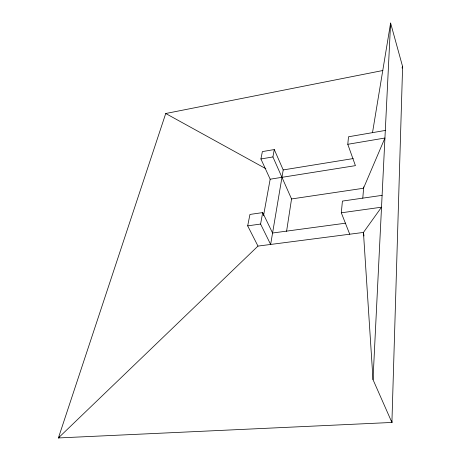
<?xml version="1.0" encoding="UTF-8"?>
<svg xmlns="http://www.w3.org/2000/svg" width="461" height="461" viewBox="0 0 461 461"><rect width="100%" height="100%" fill="white"/><g stroke="black" fill="none" stroke-linecap="round" stroke-linejoin="round"><path stroke-width="0.69" d="M382.872 70.504L165.735 113.515L58.391 437.95L391.908 422.449L402.609 66.591L390.6 23.05L372.5 132.71M391.585 420.317L391.908 422.449L373.018 379.662L390.6 23.05M362.784 198.201L363.717 186.855M349.726 234.211L341.307 212.803L342.419 201.082L382.106 195.349M263.513 215.731L270.169 179.202L355.419 165.643L347.79 144.293L348.499 136.779L385.304 130.44M286.575 231.353L291.548 198.95L272.918 156.942L274.278 149.554L262.372 151.6L260.914 158.97L270.169 179.202M274.278 149.554L283.21 169.925L270.642 244.457L260.586 224.052L262.695 212.596L249.943 214.434L247.684 225.85L257.981 246.093L363.452 232.436L381.524 207.196L341.307 212.803M402.171 67.957L402.609 66.591L402.101 67.934M257.981 246.093L58.391 437.95L59.504 437.04M260.914 158.97L272.918 156.942M347.79 144.293L384.935 138.023L363.493 188.255L291.548 198.95M283.21 169.925L353.212 158.567M247.684 225.85L260.586 224.052M345.727 223.17L272.572 233.012L262.695 212.596M165.735 113.515L265.847 168.697M391.648 421.037L391.908 422.449M363.562 233.145L363.988 235.992M363.452 232.436L373.018 379.662"/></g></svg>
